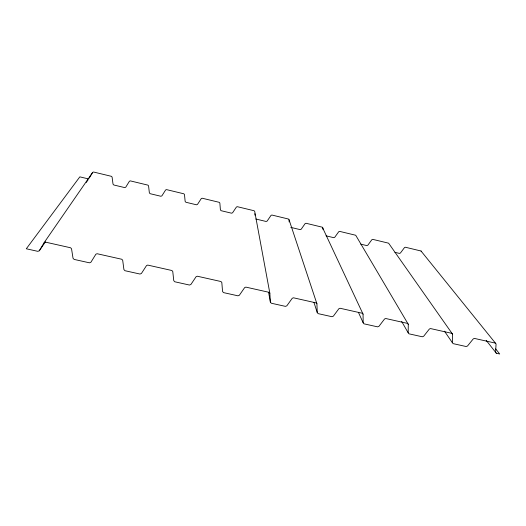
<?xml version="1.0" encoding="UTF-8"?>
<svg xmlns="http://www.w3.org/2000/svg" width="526" height="526" viewBox="0 0 526 526"><rect width="100%" height="100%" fill="white"/><g stroke="black" fill="none" stroke-linecap="round" stroke-linejoin="round"><path stroke-width="0.79" d="M495.637 348.876L499.7 353.985L496.347 353.242L495.604 352.256L496.071 343.984L495.433 343.136L474.452 338.422L473.275 338.875L467.509 346.003L466.141 346.529L453.096 343.629L452.321 342.63L452.603 334.234L451.933 333.372L430.538 328.566L429.361 329.02L423.673 336.252L422.299 336.785L408.998 333.826L408.183 332.813L408.275 324.292L355.714 235.254L339.599 231.368L338.737 231.71L334.753 237.272L333.747 237.673L326.054 235.832M89.065 178.393L88.026 178.82L79.834 176.854L26.3 248.778L37.865 251.349L39.299 250.764L44.151 242.617L92.655 172.383L93.543 172.015L111.433 176.328L112.091 177.065L113.024 184.133L113.794 184.988L124.728 187.604L125.76 187.184L129.416 181.24L130.297 180.878L147.918 185.132L148.556 185.856L149.364 192.838L150.107 193.686L160.877 196.264L161.903 195.85L165.618 189.971L166.499 189.61L183.85 193.798L184.475 194.515L185.152 201.419L185.875 202.254L196.481 204.798L197.506 204.377L201.28 198.572L202.155 198.21L219.25 202.332L219.855 203.049L220.407 209.867L221.111 210.696L231.565 213.194L232.584 212.787L236.411 207.04L237.285 206.685L254.124 210.748L254.709 211.452L269.851 293.245L270.384 302.161L271.311 303.232L285.434 306.369L286.834 305.823L292.246 298.268L293.449 297.795L316.165 302.897L316.922 303.804L317.244 312.582L318.131 313.634L331.972 316.711L333.359 316.165L338.869 308.723L340.066 308.256L362.329 313.259L363.058 314.147L363.164 322.8L364.012 323.832L377.583 326.85L378.963 326.311L384.565 318.973L385.749 318.513L407.571 323.411L408.275 324.292M89.466 177.722L92.655 172.383M39.299 250.764L45.348 241.973M86.271 182.45L88.131 179.741M44.151 242.617L45.387 242.111L70.596 247.772L71.536 248.759L73.029 258.266L74.127 259.41L89.466 262.822L90.899 262.244L95.87 254.216L97.1 253.723L121.782 259.259L122.683 260.232L123.919 269.588L124.971 270.712L139.995 274.046L141.415 273.474L146.511 265.577L147.734 265.084L171.897 270.509L172.758 271.469L173.758 280.667L174.763 281.772L189.478 285.046L190.892 284.481L196.099 276.702L197.309 276.216L220.979 281.528L221.808 282.469L222.57 291.529L223.53 292.614L237.949 295.816L239.356 295.257L244.662 287.597L245.872 287.117L269.056 292.318L269.851 293.245M255.827 219.007L266.123 221.479L267.142 221.071L271.022 215.384L271.889 215.035L288.485 219.033L289.05 219.73L316.922 303.804M290.812 227.39L300.182 229.632L301.194 229.231L305.126 223.603L305.994 223.261L322.346 227.206L363.058 314.147M360.757 244.143L366.826 245.596L367.825 245.201L371.862 239.692L372.717 239.356L388.602 243.183L452.603 334.234M394.947 252.335L399.431 253.407L400.431 253.013L404.507 247.562L405.362 247.227L421.024 251.007L495.433 343.136M486.228 340.394L496.347 353.242M421.024 251.007L421.523 251.665M444.477 331.17L452.321 342.63M401.654 321.425L408.183 332.813M358.41 312.319L363.164 322.8M313.976 302.489L317.244 312.582M268.628 292.476L270.384 302.161M254.854 213.701L254.952 215.2M289.05 219.73L289.162 221.952M322.892 227.889L322.944 229.356"/></g></svg>
